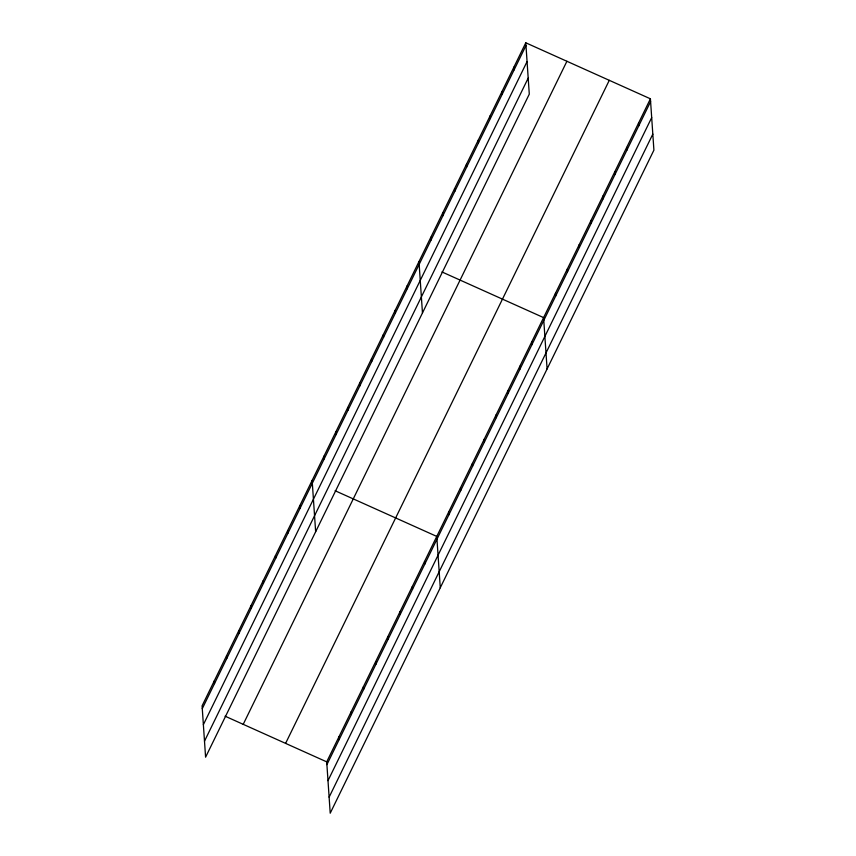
<?xml version="1.0" encoding="UTF-8"?>
<svg xmlns="http://www.w3.org/2000/svg" width="856" height="856" viewBox="0 0 856 856"><rect width="100%" height="100%" fill="white"/><g stroke="black" fill="none" stroke-linecap="round" stroke-linejoin="round"><path stroke-width="1.28" d="M525.787 42.8L202.091 705.858L205.59 757.196L529.286 94.139L525.787 42.8L650.41 98.804L653.909 150.142L330.213 813.2L326.714 761.861L650.41 98.804M202.284 708.64L525.969 45.582M203.375 724.668L527.061 61.6M204.498 741.168L528.195 78.11M243.211 724.337L566.907 61.279M285.594 743.383L609.279 80.325M326.906 764.643L650.603 101.586M327.998 780.661L651.694 117.604M329.121 797.171L652.818 134.114M441.942 271.941L543.592 317.608L547.091 368.947M335.124 490.745L436.774 536.423L440.273 587.762M225.075 716.183L326.714 761.861M638.544 123.114L638.737 125.896M626.678 147.425L626.86 150.207M614.801 171.735L614.993 174.517M602.934 196.056L603.127 198.827M591.068 220.367L591.261 223.138M579.202 244.677L579.384 247.459M567.325 268.987L567.517 271.769M555.458 293.298L555.651 296.08M513.91 67.11L514.103 69.892M531.726 341.929L531.908 344.7M502.044 91.421L502.237 94.203M519.86 366.24L520.041 369.011M490.178 115.742L490.37 118.513M507.983 390.55L508.175 393.332M478.311 140.052L478.493 142.824M496.116 414.86L496.309 417.642M466.434 164.363L466.627 167.145M484.25 439.171L484.443 441.953M454.568 188.673L454.761 191.455M472.384 463.481L472.565 466.263M442.702 212.984L442.894 215.766M460.507 487.802L460.699 490.574M430.836 237.294L431.017 240.076M448.64 512.113L448.833 514.884M418.969 261.615L422.468 312.943M407.092 285.925L407.285 288.697M424.544 561.472L424.737 564.254M395.226 310.236L395.419 313.018M412.314 586.52L412.506 589.303M383.36 334.546L383.552 337.328M400.084 611.569L400.276 614.351M371.493 358.857L371.675 361.639M387.864 636.618L388.046 639.4M359.616 383.167L359.809 385.949M375.634 661.667L375.816 664.449M347.75 407.488L347.943 410.259M363.404 686.715L363.597 689.497M335.884 431.799L336.076 434.57M351.174 711.764L351.367 714.546M324.017 456.109L324.199 458.891M338.944 736.813L339.137 739.595M312.14 480.419L315.65 531.758M299.921 505.468L300.103 508.25M287.691 530.517L287.873 533.299M275.461 555.565L275.653 558.347M263.231 580.614L263.423 583.396M251.001 605.663L251.193 608.445M238.771 630.712L238.963 633.494M226.551 655.76L226.733 658.542M214.321 680.809L214.503 683.591"/></g></svg>
